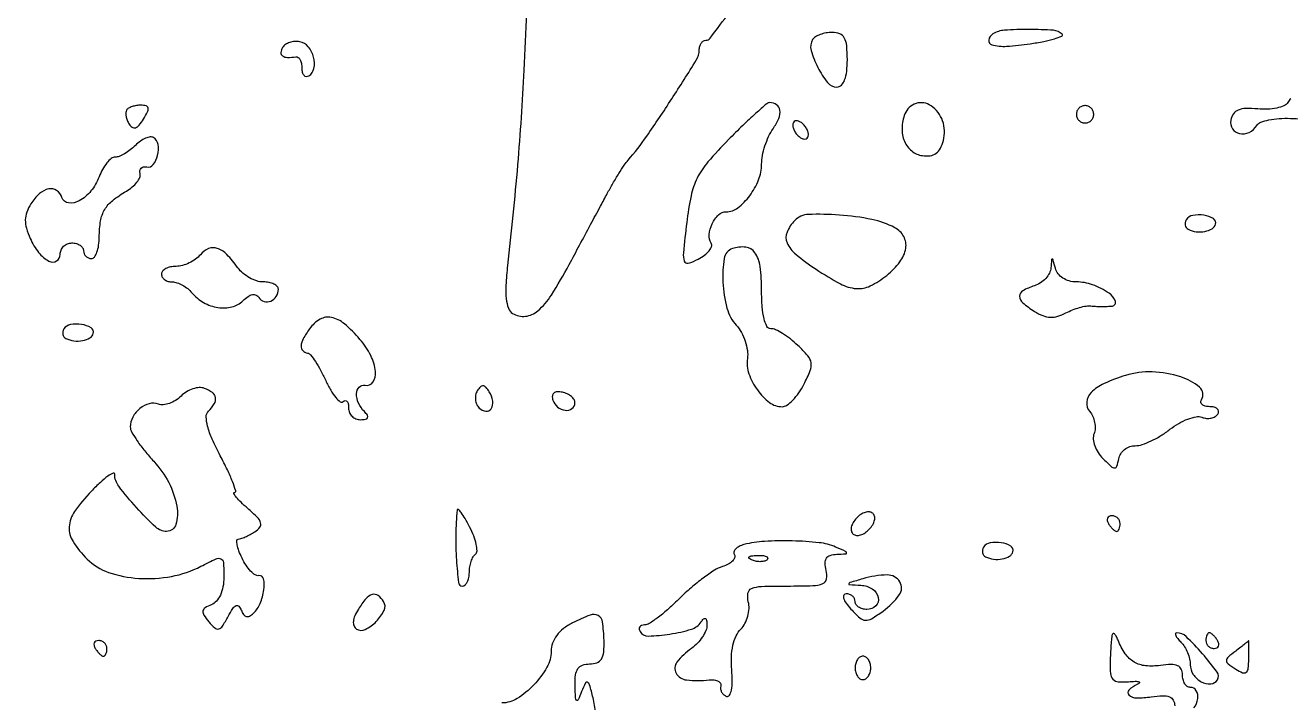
# Model space of a CAD drawing. Extents: x 0 to 5034, y 0 to 2560.
# Drawn here: x 3589.5 to 3751.9, y 1178 to 1264.9 of the extents above; entities that cross this region are included whole.
import ezdxf

# ---------------------------------------------------------------- set-up
doc = ezdxf.new("R2010")
doc.units = 0

msp = doc.modelspace()

# ---------------------------------------------------------------- linework, layer by layer
for points in [[(3654.034, 1273.975179, -0.006428), (3653.494546, 1259.1424, -0.008812), (3652.683339, 1247.02253, -0.007255), (3651.402643, 1234.123921, 0.014158), (3651.186207, 1231.588553, 0.040594), (3651.229116, 1229.822822, 0.062658), (3651.508588, 1228.632399, 0.166894), (3652.0543, 1227.966441, 0.166591), (3653.689262, 1227.594948, 0.152447), (3655.277872, 1228.284067, 0.074326), (3657.029662, 1230.319833, 0.017427), (3659.299129, 1234.216985, -0.00002), (3660.649028, 1236.732481, -0.000018), (3662.058169, 1239.357894, -0.000018), (3663.329709, 1241.726535, -0.000054), (3664.196764, 1243.341144, -0.008057), (3664.917388, 1244.632375, -0.008051), (3665.679408, 1245.900022, -0.007923), (3666.379737, 1246.984983, -0.031312), (3666.861371, 1247.616379, 0.026401), (3669.260367, 1250.69814, 0.008692), (3672.463032, 1255.468085, 0.003967), (3675.623426, 1260.442716, 0.140155), (3675.998693, 1261.75, -0.066838), (3676.063362, 1262.227823, -0.083726), (3676.251587, 1262.632812, -0.099341), (3676.530562, 1262.903672, -0.144138), (3676.857771, 1263, 0.234045), (3677.378962, 1263.258103, 0.002432), (3679.897932, 1266.597189, 0.00713)], [(3751.905496, 1255.493692, 0.069981), (3751.5137, 1255.022168, -0.154061), (3751.0246, 1254.600492, -0.047925), (3750.089732, 1254.30102, -0.042774), (3748.918532, 1254.149409, -0.035852), (3747.666028, 1254.185036, 0.028723), (3746.13202, 1254.250549, 0.094521), (3745.144067, 1254.046955, 0.14343), (3744.532826, 1253.556065, 0.104925), (3744.191871, 1252.75, 0.193082), (3744.404634, 1251.646026, 0.202312), (3745.316329, 1251.022701, 0.164914), (3746.560592, 1251.180844, 0.14192), (3747.54272, 1252.069123, -0.166402), (3748.032954, 1252.471625, -0.037783), (3749.081055, 1252.775424, -0.035131), (3750.406587, 1252.957306, -0.027908), (3751.851737, 1252.972231, 0.003786), (3753.34014, 1252.91579, 0.004055)], [(3662.677567, 1176.709501, 0.044728), (3662.368589, 1178.66756, 0.006719), (3661.927561, 1180.329823, 0.202438), (3661.663809, 1180.661195, 0.431623), (3661.384319, 1180.569853, 0.016822), (3660.90828, 1179.463549, -0.01079), (3660.461944, 1178.390813, -0.516998), (3660.266496, 1178.351066, -0.195635), (3660.125981, 1178.656863, -0.004697), (3660.070285, 1180.25, -0.035621), (3660.131441, 1181.588498, -0.120205), (3660.434595, 1182.403446, -0.162837), (3661.01538, 1182.847315, -0.082618), (3661.933117, 1183, 0.08598), (3662.8705, 1183.162392, 0.171958), (3663.446188, 1183.631424, 0.115354), (3663.735183, 1184.51276, 0.028905), (3663.779923, 1186.035662, 0.02612), (3663.589898, 1188.386634, 0.236957), (3663.027198, 1189.212293, 0.223662), (3662.004351, 1189.281102, 0.023375), (3659.75, 1188.275315, 0.046826), (3658.569141, 1187.535016, 0.068175), (3657.705111, 1186.663521, 0.077153), (3657.180821, 1185.682837, 0.084439), (3657, 1184.619748, -0.13147), (3656.451577, 1182.57007, -0.0598), (3654.776407, 1180.331101, -0.060072), (3652.640187, 1178.571598, -0.143217), (3650.685549, 1178, 0.04229)], [(3739.472956, 1177.3757, 0.12377), (3739.964872, 1178.559129, 0.17433), (3739.762682, 1179.569338, 0.26283), (3739, 1180, -0.158569), (3738.618588, 1180.124081, -0.097034), (3738.29375, 1180.473965, -0.078859), (3738.074415, 1180.996469, -0.060083), (3738, 1181.613499, 0.112778), (3737.833055, 1182.344235, 0.181992), (3737.376646, 1182.77937, 0.108973), (3736.543299, 1182.934812, 0.028269), (3735.175883, 1182.812506, -0.060853), (3733.271692, 1182.766469, -0.110045), (3731.796665, 1183.249703, -0.10812), (3730.649403, 1184.321066, -0.057356), (3729.730389, 1186.045675, 0.026125), (3729.497723, 1186.556684, 0.084766), (3729.273499, 1186.852479, 0.282752), (3729.101629, 1186.887664, 0.251986), (3728.978947, 1186.75, 0.034058), (3728.904121, 1186.303733, 0.005307), (3728.826008, 1185.4125, 0.005888), (3728.757324, 1184.357855, 0.005098), (3728.709589, 1183.25, 0.031341), (3728.753661, 1181.771284, 0.165734), (3729.080219, 1181.041868, 0.188112), (3729.757103, 1180.715314, 0.042365), (3731.059589, 1180.724508, -0.015188), (3731.931685, 1180.778091, -0.07615), (3732.415942, 1180.719201, -0.509989), (3732.468969, 1180.575964, -0.141532), (3732.25, 1180.391174, 0.077362), (3731.122083, 1179.661568, 0.443866), (3731.117837, 1179.030864, 0.187051), (3732.093778, 1178.649841, 0.037047), (3734, 1178.786692, -0.025157), (3735.466243, 1178.927036, -0.102557), (3736.345527, 1178.785792, -0.182786), (3736.822829, 1178.362708, -0.121584), (3737, 1177.644884, 0.080283)]]:
    msp.add_lwpolyline(points, format="xyb")
for points in [[(3690.546313, 1263.074936, 0.209209), (3690.351682, 1261.704774, 0.050628), (3691.204182, 1259.523239, 0.050607), (3692.468044, 1257.57224, 0.227518), (3693.660515, 1257, 0.201779), (3694.228617, 1257.238993, 0.102572), (3694.654323, 1257.903236, 0.064261), (3694.917977, 1258.993995, 0.027212), (3695, 1260.5, 0.02274), (3694.917943, 1262.30331, 0.104224), (3694.611358, 1263.299197, 0.173954), (3694.020644, 1263.817287, 0.09416), (3693.059017, 1264, 0.043529), (3692.27412, 1263.931539, 0.044717), (3691.520255, 1263.728262, 0.048839), (3690.903386, 1263.430009, 0.117857)], [(3713.681447, 1263.804373, 0.213205), (3713.148076, 1263.018519, 0.390481), (3713.533298, 1262.415357, 0.07998), (3715.439828, 1262.227418, 0.021876), (3718.454545, 1262.545455, 0.012075), (3720.196976, 1262.849936, 0.02312), (3721.574654, 1263.192013, 0.025507), (3722.514664, 1263.525176, 0.53486), (3722.563473, 1263.769861, 0.181598), (3721.45504, 1264.273012, 0.015739), (3718.302243, 1264.384544, 0.018331), (3715.161492, 1264.28158, 0.121835)], [(3622.53422, 1262.055368, 0.116777), (3622.325437, 1261.427606, 0.271218), (3622.529664, 1260.995059, 0.150868), (3623.167997, 1260.797244, 0.039428), (3624.25, 1260.881579, -0.211938), (3624.535752, 1260.805228, -0.103366), (3624.779687, 1260.507253, -0.073584), (3624.945074, 1260.02925, -0.046583), (3625, 1259.440983, 0.059147), (3625.066068, 1258.88443, 0.126796), (3625.267587, 1258.505305, 0.191241), (3625.565646, 1258.360563, 0.158234), (3625.910933, 1258.444954, 0.209227), (3626.563793, 1259.389641, 0.113657), (3626.51475, 1260.826051, 0.107221), (3625.830292, 1262.15993, 0.174243), (3624.748761, 1262.805368, 0.067274), (3624.102772, 1262.843321, 0.062803), (3623.453796, 1262.71102, 0.067061), (3622.899872, 1262.436257, 0.106104)], [(3602.521994, 1254.035588, 0.130541), (3602.423597, 1253.710553, 0.053908), (3602.457561, 1253.248443, 0.048399), (3602.604395, 1252.733553, 0.044793), (3602.850347, 1252.242143, 0.108975), (3603.243009, 1251.83774, 0.232484), (3603.664458, 1251.784277, 0.137152), (3604.135288, 1252.108658, 0.034182), (3604.688753, 1252.873222, 0.022465), (3605.212135, 1253.801647, 0.163812), (3605.284288, 1254.30043, 0.289637), (3605.027636, 1254.578746, 0.065601), (3604.3604, 1254.666667, 0.03994), (3603.777393, 1254.620022, 0.042775), (3603.222913, 1254.481287, 0.046918), (3602.773195, 1254.278057, 0.125405)], [(3679.74907, 1250.25, 0.016996), (3677.114464, 1247.385012, 0.060501), (3675.732698, 1245.31544, 0.065545), (3674.943533, 1243.062526, 0.022323), (3674.385327, 1239.633824, 0.003969), (3673.958714, 1235.728642, 0.102391), (3674.067723, 1234.676087, 0.408593), (3674.583092, 1234.402688, 0.050882), (3675.876673, 1234.933997, 0.039029), (3676.672523, 1235.443456, 0.060184), (3677.259779, 1236.010234, 0.081594), (3677.565683, 1236.544395, 0.231729), (3677.524764, 1236.959931, -0.16551), (3677.269195, 1238.073857, -0.085856), (3677.659576, 1239.463771, -0.088654), (3678.47671, 1240.603655, -0.195432), (3679.452001, 1241, 0.165627), (3680.949755, 1241.510129, 0.068627), (3682.469465, 1243.054928, 0.064886), (3683.612168, 1245.095019, 0.095537), (3684, 1247.106234, -0.048533), (3684.106035, 1248.196067, -0.029535), (3684.430254, 1249.44994, -0.029422), (3684.903562, 1250.666947, -0.04535), (3685.464695, 1251.646132, 0.052129), (3686.196381, 1252.96394, 0.132507), (3686.346954, 1254.038597, 0.214988), (3685.926472, 1254.727816, 0.150998), (3685.045741, 1255, 0.179943), (3684.653827, 1254.854236, 0.004722), (3683.233713, 1253.604687, 0.009363), (3681.585892, 1252.070309, 0.006197)], [(3702.384042, 1253.558413, 0.083983), (3702.015245, 1251.728141, 0.107405), (3702.326947, 1250.041325, 0.123397), (3703.256379, 1248.798897, 0.135968), (3704.629863, 1248.197531, 0.069653), (3705.6235, 1248.194216, 0.123017), (3706.380621, 1248.497102, 0.115689), (3706.936358, 1249.137045, 0.057302), (3707.327797, 1250.145495, 0.149459), (3707.225219, 1252.64943, 0.158536), (3705.736449, 1254.599213, 0.230351), (3703.808725, 1254.893351, 0.229665)], [(3724.552786, 1254.08541, 0.099038), (3724.401684, 1253.679226, 0.097945), (3724.417584, 1253.244476, 0.097945), (3724.597789, 1252.848514, 0.099038), (3724.91459, 1252.552786, 0.099038), (3725.320774, 1252.401684, 0.097945), (3725.755524, 1252.417584, 0.097945), (3726.151486, 1252.597789, 0.099038), (3726.447214, 1252.91459, 0.099038), (3726.598316, 1253.320774, 0.097945), (3726.582416, 1253.755524, 0.097945), (3726.402211, 1254.151486, 0.099038), (3726.08541, 1254.447214, 0.099038), (3725.679226, 1254.598316, 0.097945), (3725.244476, 1254.582416, 0.097945), (3724.848514, 1254.402211, 0.099038)], [(3688, 1252.118034, 0.085235), (3688.073533, 1251.689814, 0.053414), (3688.29375, 1251.230237, 0.051777), (3688.617474, 1250.810561, 0.064269), (3689, 1250.5, 0.076764), (3689.382383, 1250.338175, 0.154201), (3689.70625, 1250.357263, 0.186277), (3689.920761, 1250.550471, 0.117858), (3690, 1250.881966, 0.085235), (3689.926467, 1251.310186, 0.053414), (3689.70625, 1251.769763, 0.051777), (3689.382526, 1252.189439, 0.064269), (3689, 1252.5, 0.076764), (3688.617617, 1252.661825, 0.154201), (3688.29375, 1252.642737, 0.186277), (3688.079239, 1252.449529, 0.117858)], [(3603.652048, 1249.509191, -0.03267), (3602.993659, 1248.931644, -0.032445), (3602.264179, 1248.443325, -0.034236), (3601.57175, 1248.1032, -0.097341), (3601.046678, 1248, 0.17249), (3600.559002, 1247.826603, 0.051096), (3599.99043, 1247.258097, 0.044629), (3599.438453, 1246.441067, 0.035423), (3598.990257, 1245.474374, -0.079964), (3597.947821, 1243.665941, -0.095273), (3596.442141, 1242.402026, -0.157646), (3595.073659, 1242.130833, -0.290795), (3594.226637, 1242.82009, 0.164186), (3593.548393, 1243.717445, 0.201348), (3592.527233, 1243.925216, 0.135666), (3591.333998, 1243.324575, 0.069241), (3590.249368, 1242.027693, 0.050834), (3589.718557, 1240.947279, 0.083051), (3589.526909, 1239.947335, 0.076212), (3589.664859, 1238.879634, 0.036743), (3590.144271, 1237.582705, 0.058946), (3591.238225, 1235.779384, 0.105091), (3592.561758, 1234.668325, 0.263148), (3593.525312, 1234.693089, 0.263473), (3594, 1235.531385, -0.10122), (3594.114629, 1236.091819, -0.098432), (3594.440625, 1236.568594, -0.097416), (3594.927495, 1236.887999, -0.096899), (3595.5, 1237, -0.064853), (3596.073457, 1236.925306, -0.082425), (3596.559375, 1236.70625, -0.098894), (3596.884432, 1236.381354, -0.148195), (3597, 1236, 0.099038), (3597.076342, 1235.618362, 0.097945), (3597.29375, 1235.29375, 0.097945), (3597.618362, 1235.076342, 0.099038), (3598, 1235, 0.240619), (3598.384706, 1235.196513, 0.068254), (3598.710748, 1235.807812, 0.052525), (3598.936515, 1236.696704, 0.034565), (3599.015313, 1237.75, -0.038959), (3599.189249, 1239.829551, -0.093183), (3599.713984, 1241.279869, -0.091704), (3600.735652, 1242.454466, -0.036912), (3602.5, 1243.656942, 0.043481), (3603.24679, 1244.180386, 0.052924), (3603.839062, 1244.795118, 0.061871), (3604.202395, 1245.404757, 0.161052), (3604.25, 1245.906942, -0.101549), (3604.24108, 1246.304326, -0.156133), (3604.401604, 1246.605477, -0.152947), (3604.710237, 1246.761384, -0.09639), (3605.117163, 1246.75, 0.292961), (3605.944675, 1247.051896, 0.105952), (3606.502186, 1248.236473, 0.094568), (3606.558818, 1249.644659, 0.220692), (3605.991553, 1250.50522, 0.176446), (3605.564781, 1250.593634, 0.06446), (3604.961819, 1250.424316, 0.053847), (3604.290827, 1250.048911, 0.041954)], [(3688.25, 1239.880267, 0.095859), (3687.258807, 1238.374961, 0.203479), (3687.27292, 1237.005662, 0.119132), (3688.379964, 1235.546178, 0.025034), (3690.97856, 1233.632886, 0.022774), (3694.113722, 1231.757568, 0.102116), (3696.15258, 1231.149157, 0.137596), (3697.941694, 1231.487688, 0.0551), (3700.057954, 1232.845845, 0.059765), (3701.74319, 1234.581188, 0.121744), (3702.494199, 1236.31353, 0.169525), (3702.237327, 1237.818203, 0.14461), (3701.086145, 1238.953897, 0.073419), (3698.132836, 1240.014638, 0.031561), (3693.973762, 1240.580162, 0.027245), (3689.987438, 1240.650196, 0.192436)], [(3738.487659, 1239.980032, 0.086456), (3738.347192, 1239.629461, 0.102024), (3738.345313, 1239.272696, 0.11056), (3738.481778, 1238.965717, 0.11748), (3738.733688, 1238.754232, 0.085984), (3739.764165, 1238.443417, 0.076224), (3740.8851, 1238.477903, 0.087776), (3741.803236, 1238.82141, 0.194412), (3742.25, 1239.404671, 0.34024), (3741.96037, 1240.116771, 0.094491), (3740.74709, 1240.546191, 0.079865), (3739.313066, 1240.535234, 0.215807)], [(3611.990862, 1235.48899, -0.063794), (3611.379845, 1234.919018, -0.044312), (3610.566581, 1234.437391, -0.044516), (3609.687006, 1234.109188, -0.067142), (3608.877555, 1234, 0.05129), (3608.159146, 1233.926111, 0.071223), (3607.551532, 1233.70625, 0.091278), (3607.143082, 1233.381693, 0.181272), (3607, 1233, 0.136626), (3607.106184, 1232.618661, 0.100269), (3607.404657, 1232.29375, 0.086403), (3607.851101, 1232.075037, 0.070908), (3608.377555, 1232, -0.081749), (3608.989062, 1231.899347, -0.044089), (3609.689795, 1231.591119, -0.042397), (3610.366544, 1231.140681, -0.051564), (3610.910314, 1230.608065, 0.090488), (3612.40473, 1229.355487, 0.09119), (3614.241253, 1228.715692, 0.099925), (3616.043963, 1228.798388, 0.13592), (3617.453833, 1229.59669, -0.043428), (3618.099122, 1230.138665, -0.105827), (3618.668037, 1230.37982, -0.159798), (3619.138715, 1230.319788, -0.144352), (3619.505341, 1229.991359, 0.188008), (3620.165191, 1229.49436, 0.171209), (3621.018781, 1229.550146, 0.149302), (3621.732618, 1230.152385, 0.144385), (3622, 1231.059017, 0.196125), (3621.853365, 1231.418469, 0.086512), (3621.429157, 1231.723586, 0.066411), (3620.800495, 1231.930744, 0.046456), (3620.056704, 1232, -0.078516), (3619.216917, 1232.132691, -0.04879), (3618.300407, 1232.532042, -0.047649), (3617.450303, 1233.118199, -0.061813), (3616.806704, 1233.811207, 0.035558), (3615.376198, 1235.523184, 0.11764), (3614.147324, 1236.309885, 0.187114), (3613.038714, 1236.271389, 0.118909)], [(3680.25, 1236.269359, 0.275189), (3679.202199, 1235.020529, 0.053101), (3679.033449, 1231.95, 0.052477), (3679.553352, 1228.645583, 0.119179), (3680.753765, 1226.438561, -0.059839), (3681.400376, 1225.524845, -0.043883), (3681.894214, 1224.384291, -0.044577), (3682.173186, 1223.202445, -0.071368), (3682.173408, 1222.167535, 0.121106), (3682.366086, 1220.222848, 0.071586), (3683.454741, 1218.14557, 0.07422), (3685.023569, 1216.539985, 0.16364), (3686.629307, 1216, 0.155482), (3687.237717, 1216.19388, 0.044992), (3687.99651, 1216.842018, 0.040537), (3688.766465, 1217.769359, 0.033677), (3689.430935, 1218.866444, 0.023333), (3690.237269, 1220.621871, 0.135928), (3690.351652, 1221.623233, 0.140448), (3689.932486, 1222.52401, 0.025506), (3688.642164, 1223.866444, 0.023748), (3687.685679, 1224.683101, 0.026561), (3686.689968, 1225.373268, 0.027236), (3685.789003, 1225.863762, 0.111479), (3685.185549, 1226, -0.277834), (3684.681277, 1226.303647, -0.062352), (3684.310574, 1227.281803, -0.041875), (3684.073236, 1228.810639, -0.017579), (3684, 1230.893011, 0.030351), (3683.811789, 1233.990676, 0.122527), (3683.140662, 1235.745901, 0.213179), (3681.96463, 1236.453539, 0.114809)], [(3721.116001, 1233.817388, -0.10225), (3720.922893, 1233.126689, -0.065993), (3720.446575, 1232.442577, -0.06237), (3719.773302, 1231.868299, -0.068683), (3719, 1231.5, 0.048875), (3717.520825, 1230.865871, 0.275449), (3717.103664, 1230.154789, 0.2209), (3717.498281, 1229.320547, 0.033987), (3719.023032, 1228.217689, 0.046164), (3720.082327, 1227.684943, 0.081197), (3721.038222, 1227.479518, 0.083674), (3721.989835, 1227.591671, 0.051827), (3723.034346, 1228.018381, -0.028438), (3723.886527, 1228.413898, -0.026114), (3724.802434, 1228.722981, -0.027047), (3725.648644, 1228.911467, -0.073462), (3726.261314, 1228.922756, 0.020673), (3726.84301, 1228.872081, 0.010528), (3727.576761, 1228.854099, 0.010442), (3728.335361, 1228.867329, 0.015386), (3729, 1228.913321, 0.490882), (3729.389927, 1229.53764, 0.158099), (3728.594863, 1230.545381, 0.059685), (3726.453943, 1231.632879, 0.087917), (3724.382195, 1232, -0.06895), (3723.467472, 1232.126743, -0.075371), (3722.651505, 1232.496844, -0.081539), (3722.032951, 1233.060504, -0.103737), (3721.689326, 1233.75, 0.002809), (3721.397846, 1234.840306, 0.305765), (3721.288221, 1234.934623, 0.424276), (3721.195065, 1234.858438, 0.003484)], [(3625.996681, 1225.995395, 0.02921), (3625.180248, 1224.710699, 0.107639), (3624.903734, 1223.795001, 0.216992), (3625.119273, 1223.201858, 0.157696), (3625.75, 1222.87183, -0.187893), (3626.124516, 1222.646972, -0.019013), (3626.739958, 1221.786002, -0.021734), (3627.412046, 1220.662561, -0.015629), (3628.06688, 1219.355377, 0.023027), (3628.716774, 1218.104596, 0.042164), (3629.374155, 1217.163068, 0.059837), (3629.945501, 1216.622781, 0.371653), (3630.31688, 1216.650213, -0.163193), (3630.574817, 1216.778608, -0.258718), (3630.799333, 1216.692042, -0.130522), (3630.952904, 1216.363182, -0.044356), (3631, 1215.833333, 0.101307), (3631.117181, 1215.260924, 0.09845), (3631.450417, 1214.773958, 0.097394), (3631.948104, 1214.447724, 0.096815), (3632.533333, 1214.333333, 0.040869), (3633.182251, 1214.386463, 0.243856), (3633.445699, 1214.583333, 0.267945), (3633.422886, 1214.895595, 0.047255), (3633.033333, 1215.366667, -0.091837), (3632.276536, 1216.467578, -0.11142), (3632.031762, 1217.692997, -0.185051), (3632.3734, 1218.522391, -0.264484), (3633.117163, 1218.75, 0.309597), (3634.131673, 1219.155588, 0.17683), (3634.458905, 1220.493029, 0.089357), (3633.840948, 1222.576565, 0.060897), (3632.466411, 1224.637443, 0.038714), (3630.468037, 1226.62846, 0.125471), (3628.800695, 1227.447344, 0.185252), (3627.34023, 1227.212462, 0.105504)], [(3594.487659, 1225.980032, 0.086456), (3594.347192, 1225.629461, 0.102024), (3594.345313, 1225.272696, 0.11056), (3594.481778, 1224.965717, 0.11748), (3594.733688, 1224.754232, 0.085984), (3595.764165, 1224.443417, 0.076224), (3596.8851, 1224.477903, 0.087776), (3597.803236, 1224.82141, 0.194412), (3598.25, 1225.404671, 0.34024), (3597.96037, 1226.116771, 0.094491), (3596.74709, 1226.546191, 0.079865), (3595.313066, 1226.535234, 0.215807)], [(3730.686067, 1220.003637, 0.031707), (3727.943346, 1218.966316, 0.091365), (3726.280241, 1217.810865, 0.175386), (3725.718501, 1216.599265, 0.197411), (3726.099544, 1215.380056, -0.070018), (3726.487267, 1214.751784, -0.055073), (3726.726258, 1213.987515, -0.056265), (3726.789119, 1213.209532, -0.083851), (3726.654365, 1212.541674, 0.117032), (3726.561343, 1211.848518, 0.060817), (3726.753818, 1210.992156, 0.055444), (3727.181791, 1210.113697, 0.055375), (3727.79249, 1209.350346, 0.01015), (3728.86052, 1208.324807, 0.184698), (3729.291482, 1208.152911, 0.332214), (3729.582764, 1208.364059, 0.027955), (3729.823324, 1209.321407, -0.097083), (3730.082261, 1209.962532, -0.080815), (3730.578018, 1210.506913, -0.079453), (3731.229606, 1210.87332, -0.088653), (3731.938465, 1211, 0.081332), (3732.809636, 1211.142651, 0.028757), (3733.986563, 1211.615614, 0.027647), (3735.242886, 1212.293631, 0.029095), (3736.394542, 1213.095707, -0.035967), (3737.520221, 1213.856956, -0.040734), (3738.698756, 1214.41364, -0.044822), (3739.761029, 1214.707952, -0.137635), (3740.497376, 1214.639381, 0.068085), (3741.091498, 1214.499991, 0.072906), (3741.686987, 1214.530428, 0.081256), (3742.192626, 1214.720047, 0.124713), (3742.526992, 1215.043674, 0.155766), (3742.617458, 1215.406235, 0.19141), (3742.469118, 1215.719079, 0.128262), (3742.077031, 1215.930562, 0.059952), (3741.5, 1216, -0.05489), (3740.919255, 1216.063947, -0.118712), (3740.51824, 1216.260466, -0.18934), (3740.357835, 1216.550923, -0.17266), (3740.429973, 1216.886693, 0.368972), (3740.182915, 1218.484831, 0.100554), (3737.770576, 1219.834302, 0.069322), (3734.130799, 1220.463509, 0.082925)], [(3609.50324, 1217.360383, -0.055434), (3608.808127, 1216.804404, -0.05547), (3608.007996, 1216.414871, -0.060835), (3607.227831, 1216.239826, -0.116929), (3606.596156, 1216.324728, 0.15942), (3605.432944, 1216.383203, 0.104346), (3604.228126, 1215.765289, 0.098398), (3603.321247, 1214.672741, 0.124802), (3603, 1213.405755, 0.130042), (3603.171628, 1212.757021, 0.020139), (3603.88125, 1211.618939, 0.021303), (3604.851334, 1210.317128, 0.017089), (3606, 1209, -0.068131), (3607.922524, 1206.280156, -0.074757), (3608.968437, 1203.226833, -0.115796), (3608.852975, 1200.909217, -0.334292), (3607.645035, 1200, -0.190686), (3606.256902, 1200.549372, -0.02036), (3603.78006, 1203.071267, -0.021398), (3601.522534, 1205.790544, -0.16397), (3601, 1207.341092, 0.545006), (3600.783439, 1207.480756, 0.051043), (3600.11875, 1207.093796, 0.03042), (3599.152354, 1206.296158, 0.014308), (3598, 1205.157416, 0.037029), (3595.857408, 1202.554516, 0.138904), (3595.161211, 1200.577819, 0.159691), (3595.650454, 1198.69415, 0.053696), (3597.454545, 1196.454545, 0.115316), (3600.212047, 1194.741896, 0.065746), (3604.080396, 1193.978422, 0.062065), (3608.284985, 1194.232747, 0.073347), (3612.04966, 1195.52568, -0.009907), (3614.012719, 1196.492015, -0.22329), (3614.627971, 1196.490938, -0.274564), (3614.945391, 1196.020689, -0.014459), (3615, 1194.132669, -0.044735), (3614.889452, 1192.899555, -0.062305), (3614.558866, 1191.843108, -0.074322), (3614.044039, 1191.050573, -0.120561), (3613.387376, 1190.595156, 0.044949), (3612.591023, 1190.204322, 0.223091), (3612.322525, 1189.799579, 0.182535), (3612.436374, 1189.27664, 0.029325), (3613.065978, 1188.420501, 0.035382), (3613.836087, 1187.615836, 0.254819), (3614.339934, 1187.493824, 0.187509), (3614.819687, 1187.845197, 0.019138), (3615.544807, 1189.083722, -0.020291), (3616.145732, 1190.104713, -0.138144), (3616.579673, 1190.488156, -0.335311), (3616.934157, 1190.417069, -0.094671), (3617.241204, 1189.901388, 0.063634), (3617.528847, 1189.342569, 0.180672), (3617.882033, 1189.095275, 0.187667), (3618.301079, 1189.144809, 0.069218), (3618.791426, 1189.5, 0.102363), (3619.660079, 1190.76516, 0.063753), (3620.142331, 1192.505456, 0.087514), (3620.097885, 1193.911923, 0.402868), (3619.486667, 1194.328889, -0.19179), (3619.018264, 1194.429557, -0.054071), (3618.435366, 1194.919243, -0.046114), (3617.842556, 1195.66461, -0.03471), (3617.330752, 1196.578889, -0.021211), (3616.939185, 1197.508862, -0.03976), (3616.716478, 1198.293297, -0.05682), (3616.670416, 1198.842776, -0.398709), (3616.844085, 1199.015313, 0.080082), (3617.18998, 1199.079387, 0.018789), (3617.738527, 1199.298841, 0.018888), (3618.357811, 1199.602514, 0.017567), (3618.967923, 1199.959014, 0.082898), (3619.612181, 1200.534825, 0.247319), (3619.72103, 1201.097425, 0.124038), (3619.304392, 1201.791526, 0.017232), (3618.064913, 1202.943701, -0.013296), (3617.201578, 1203.733652, -0.02856), (3616.589427, 1204.395962, -0.048378), (3616.282876, 1204.851555, -0.568054), (3616.371375, 1205, 0.507218), (3616.52606, 1205.211272, 0.015969), (3616.112537, 1206.384916, 0.019096), (3615.453509, 1207.905865, 0.01053), (3614.538991, 1209.714606, -0.016945), (3613.503196, 1211.830174, -0.040044), (3612.915957, 1213.48309, -0.056801), (3612.734222, 1214.703378, -0.207858), (3613.014606, 1215.414606, 0.056641), (3613.774994, 1216.369986, 0.182748), (3613.931652, 1217.152569, 0.196433), (3613.529656, 1217.805506, 0.066246), (3612.528939, 1218.350522, 0.109261), (3611.851415, 1218.452052, 0.061916), (3611.033327, 1218.292524, 0.057337), (3610.207254, 1217.912862, 0.060083)], [(3647.512132, 1218.01963, 0.09172), (3647.305599, 1217.488161, 0.07681), (3647.284763, 1216.882692, 0.076613), (3647.447819, 1216.297731, 0.090402), (3647.774265, 1215.825735, 0.167068), (3648.62237, 1215.411525, 0.293102), (3649.30072, 1215.73669, 0.180453), (3649.498017, 1216.727732, 0.098573), (3649.059017, 1217.904508, 0.040088), (3648.625842, 1218.494016, 0.198204), (3648.265303, 1218.675176, 0.224971), (3647.912566, 1218.539056, 0.051636)], [(3657.218166, 1216.845503, 0.139121), (3657.825283, 1215.95468, 0.144703), (3658.800731, 1215.532228, 0.193087), (3659.657365, 1215.760286, 0.222662), (3660.052821, 1216.5, 0.153371), (3659.947923, 1216.908094, 0.080237), (3659.600154, 1217.307742, 0.067404), (3659.071665, 1217.63905, 0.055333), (3658.437653, 1217.845503, 0.058438), (3657.766066, 1217.904421, 0.165894), (3657.33175, 1217.741918, 0.209098), (3657.147553, 1217.380834, 0.095591)], [(3644.934732, 1202.75, 0.022637), (3644.752305, 1199.598387, 0.020355), (3644.844374, 1196.328753, 0.012073), (3645.113945, 1193.438558, 0.380303), (3645.607143, 1193, 0.187931), (3645.948051, 1193.132826, 0.089226), (3646.237723, 1193.514062, 0.069046), (3646.434148, 1194.080302, 0.049047), (3646.5, 1194.75, -0.040414), (3646.557666, 1195.462279, -0.040478), (3646.729161, 1196.155617, -0.043614), (3646.980458, 1196.732913, -0.109359), (3647.280122, 1197.077633, 0.243445), (3647.482521, 1197.490456, 0.046947), (3647.383419, 1198.344032, 0.040442), (3647.063196, 1199.416144, 0.027406), (3646.536283, 1200.577633, 0.01182), (3645.945116, 1201.648724, 0.026837), (3645.437193, 1202.421242, 0.053128), (3645.083092, 1202.807929, 0.609983)], [(3696.064749, 1201.578017, 0.051981), (3695.661737, 1200.974615, 0.092995), (3695.486368, 1200.406747, 0.127395), (3695.55242, 1199.935829, 0.157392), (3695.838135, 1199.600038, 0.150925), (3696.282924, 1199.484575, 0.082168), (3696.839954, 1199.603052, 0.069216), (3697.421349, 1199.929598, 0.057089), (3697.935251, 1200.421983, 0.051981), (3698.338263, 1201.025385, 0.092995), (3698.513632, 1201.593253, 0.127395), (3698.44758, 1202.064171, 0.157392), (3698.161865, 1202.399962, 0.150925), (3697.717076, 1202.515425, 0.082168), (3697.160046, 1202.396948, 0.069216), (3696.578651, 1202.070402, 0.057089)], [(3728.5, 1201, 0.029505), (3728.768994, 1200.617226, 0.035638), (3729.066025, 1200.29375, 0.038439), (3729.34829, 1200.065539, 0.151918), (3729.559017, 1200, 0.210953), (3729.727648, 1200.07446, 0.081139), (3729.870461, 1200.29375, 0.061769), (3729.967655, 1200.617151, 0.042167), (3730, 1201, 0.105053), (3729.918938, 1201.381556, 0.099167), (3729.688914, 1201.70625, 0.09642), (3729.345238, 1201.923877, 0.093332), (3728.940983, 1202, 0.108972), (3728.586039, 1201.921712, 0.182303), (3728.3746, 1201.70625, 0.161196), (3728.343488, 1201.3821, 0.082592)], [(3681.737757, 1198.308317, 0.051673), (3681.101451, 1198.069958, 0.08867), (3680.64791, 1197.733298, 0.130542), (3680.444513, 1197.357195, 0.200034), (3680.502278, 1196.996314, -0.231522), (3680.539467, 1196.620164, -0.110144), (3680.267885, 1196.201892, -0.073749), (3679.717153, 1195.801794, -0.043457), (3678.964633, 1195.488775, 0.064572), (3677.945, 1195.013356, 0.018423), (3676.502965, 1194.022348, 0.018222), (3674.943103, 1192.77281, 0.018395), (3673.483445, 1191.416778, -0.014795), (3672.095133, 1190.108282, -0.019448), (3670.749467, 1189.003679, -0.01724), (3669.582901, 1188.18144, -0.145894), (3668.974316, 1188, 0.082108), (3668.595601, 1187.937387, 0.160652), (3668.354122, 1187.755227, 0.182654), (3668.286435, 1187.484058, 0.109652), (3668.396955, 1187.166731, 0.266429), (3669.469723, 1186.585596, 0.032585), (3672.235317, 1186.833633, 0.034693), (3674.989687, 1187.461005, 0.175152), (3676.234687, 1188.388148, -0.046085), (3676.557271, 1188.790322, -0.339875), (3676.785297, 1188.824183, -0.238014), (3676.941542, 1188.593645, -0.02958), (3676.984687, 1187.970759, -0.10334), (3676.84782, 1187.281186, -0.046807), (3676.408002, 1186.467287, -0.043627), (3675.764027, 1185.664679, -0.045757), (3675, 1185, 0.067212), (3673.142363, 1183.23884, 0.306398), (3673.024919, 1181.830483, 0.244147), (3674.366855, 1180.950449, 0.050975), (3677.272207, 1180.951466, -0.051728), (3677.93125, 1180.950708, -0.094668), (3678.443867, 1180.7959, -0.144963), (3678.730077, 1180.518382, -0.199431), (3678.772207, 1180.16662, 0.102344), (3678.744261, 1179.770996, 0.092627), (3678.872672, 1179.381132, 0.09058), (3679.136682, 1179.057033, 0.092454), (3679.496463, 1178.85, 0.358136), (3679.868328, 1178.985753, 0.084463), (3680.12214, 1179.6511, 0.048676), (3680.232738, 1180.768775, 0.021828), (3680.170257, 1182.245222, -0.031751), (3680.132741, 1183.915218, -0.044522), (3680.32602, 1185.393537, -0.051857), (3680.731657, 1186.606966, -0.090033), (3681.334774, 1187.477632, 0.075086), (3681.864632, 1188.196002, 0.054648), (3682.230114, 1189.120624, 0.054742), (3682.38609, 1190.100432, 0.076214), (3682.294349, 1190.982409, -0.103421), (3682.239782, 1192.080111, -0.263481), (3682.718732, 1192.682556, -0.088489), (3683.985738, 1192.949083, -0.007705), (3687.289749, 1193, 0.007764), (3690.58183, 1193.051121, 0.087586), (3691.854901, 1193.316856, 0.261577), (3692.33795, 1193.915912, 0.106068), (3692.289749, 1195, -0.050904), (3692.142698, 1195.946961, -0.158305), (3692.307716, 1196.563142, -0.175598), (3692.787894, 1196.926262, -0.06564), (3693.633369, 1197.070285, 0.005913), (3694.803039, 1197.128185, 0.4382), (3694.911031, 1197.260774, 0.257387), (3694.775197, 1197.440827, 0.003696), (3693.5, 1198, 0.074716), (3691.389714, 1198.553939, 0.020339), (3687.940184, 1198.78498, 0.021294), (3684.379456, 1198.726668, 0.049091)], [(3712.487659, 1197.980032, 0.086456), (3712.347192, 1197.629461, 0.102024), (3712.345313, 1197.272696, 0.11056), (3712.481778, 1196.965717, 0.11748), (3712.733688, 1196.754232, 0.085984), (3713.764165, 1196.443417, 0.076224), (3714.8851, 1196.477903, 0.087776), (3715.803236, 1196.82141, 0.194412), (3716.25, 1197.404671, 0.34024), (3715.96037, 1198.116771, 0.094491), (3714.74709, 1198.546191, 0.079865), (3713.313066, 1198.535234, 0.215807)], [(3684.729167, 1196.395833, -0.126455), (3684.402231, 1196.202593, -0.060344), (3683.916927, 1196.123424, -0.05415), (3683.359369, 1196.160852, -0.051402), (3682.8125, 1196.316886, -0.054073), (3682.395823, 1196.538436, -0.470617), (3682.37858, 1196.720685, -0.168741), (3682.670344, 1196.862007, -0.018894), (3683.416667, 1196.921053, -0.028489), (3684.112848, 1196.910055, -0.077125), (3684.592839, 1196.799335, -0.208169), (3684.77538, 1196.614691, -0.296942)], [(3697, 1193.931951, 0.001826), (3695.320844, 1193.43323, 0.251784), (3695.1773, 1193.289607, 0.485193), (3695.258178, 1193.174295, 0.00285), (3696.75, 1193.09968, -0.137506), (3698.197429, 1192.623917, -0.187795), (3698.974695, 1191.508646, -0.269244), (3698.664043, 1190.462349, -0.191326), (3697.5, 1190, -0.064853), (3696.926543, 1190.074694, -0.082425), (3696.440625, 1190.29375, -0.098894), (3696.115568, 1190.618646, -0.148195), (3696, 1191, 0.114747), (3695.911291, 1191.381451, 0.100386), (3695.660722, 1191.70625, 0.093604), (3695.286066, 1191.924228, 0.085274), (3694.845012, 1192, 0.278829), (3694.557516, 1191.82616, 0.199703), (3694.523325, 1191.44253, 0.079388), (3694.835314, 1190.818749, 0.028344), (3695.462232, 1190.041734, 0.025434), (3696.594345, 1188.911934, 0.169847), (3697.31741, 1188.60875, 0.153657), (3698.110525, 1188.806522, 0.019749), (3699.585794, 1189.791734, 0.07627), (3701.662214, 1191.848067, 0.308321), (3701.729593, 1193.53729, 0.264808), (3700.104843, 1194.413922, 0.065621)], [(3632.261025, 1190.04636, 0.037491), (3631.805236, 1189.177881, 0.07961), (3631.618295, 1188.444136, 0.117031), (3631.69986, 1187.875285, 0.161842), (3632.028149, 1187.482603, 0.259696), (3633.148398, 1187.431699, 0.082029), (3634.554333, 1188.449162, 0.081825), (3635.560777, 1189.866798, 0.257382), (3635.504741, 1190.992329, 0.096106), (3634.78926, 1191.767777, 0.233546), (3634.042892, 1191.899823, 0.147495), (3633.223266, 1191.366757, 0.035773)], [(3737.8, 1185.8, -0.059128), (3738.25954, 1185.216706, -0.039012), (3738.6475, 1184.455178, -0.039024), (3738.912302, 1183.643036, -0.059364), (3739, 1182.906989, 0.149387), (3739.379579, 1181.664887, 0.118702), (3740.418974, 1180.713276, 0.146052), (3741.618715, 1180.4513, 0.239994), (3742.487087, 1180.979107, 0.306591), (3742.446335, 1181.962654, 0.019768), (3740.558788, 1184.31636, 0.022272), (3738.476088, 1186.507658, 0.193945), (3737.254545, 1187, 0.353477), (3737.118597, 1186.890167, 0.160956), (3737.144773, 1186.6475, 0.064003), (3737.383844, 1186.261439, 0.025782)], [(3741, 1186, 0.105053), (3741.081062, 1185.618444, 0.099167), (3741.311086, 1185.29375, 0.09642), (3741.654762, 1185.076123, 0.093332), (3742.059017, 1185, 0.108972), (3742.413961, 1185.078288, 0.182303), (3742.6254, 1185.29375, 0.161196), (3742.656512, 1185.6179, 0.082592), (3742.5, 1186, 0.029505), (3742.231006, 1186.382774, 0.035638), (3741.933975, 1186.70625, 0.038439), (3741.65171, 1186.934461, 0.151918), (3741.440983, 1187, 0.210953), (3741.272352, 1186.92554, 0.081139), (3741.129539, 1186.70625, 0.061769), (3741.032345, 1186.382849, 0.042167)], [(3598.5, 1185, 0.029505), (3598.768994, 1184.617226, 0.035638), (3599.066025, 1184.29375, 0.038439), (3599.34829, 1184.065539, 0.151918), (3599.559017, 1184, 0.210953), (3599.727648, 1184.07446, 0.081139), (3599.870461, 1184.29375, 0.061769), (3599.967655, 1184.617151, 0.042167), (3600, 1185, 0.105053), (3599.918938, 1185.381556, 0.099167), (3599.688914, 1185.70625, 0.09642), (3599.345238, 1185.923877, 0.093332), (3598.940983, 1186, 0.108972), (3598.586039, 1185.921712, 0.182303), (3598.3746, 1185.70625, 0.161196), (3598.343488, 1185.3821, 0.082592)], [(3744.824343, 1184.662315, 0.018328), (3743.846372, 1183.860504, 0.215078), (3743.648687, 1183.422196, 0.235404), (3743.855224, 1183.00782, 0.021946), (3744.824343, 1182.341772, 0.038938), (3745.716017, 1181.877092, 0.272613), (3746.183131, 1181.938026, 0.206472), (3746.441537, 1182.409276, 0.023591), (3746.5, 1183.647654), (3746.5, 1185.299656), (3746.5, 1185.968197, -0.231006), (3746.48988, 1185.94746, -0.000174), (3746.007776, 1185.571475, -0.001853), (3745.466818, 1185.153106, -0.001126)], [(3696, 1182.5, 0.064853), (3696.074694, 1181.926543, 0.082425), (3696.29375, 1181.440625, 0.098894), (3696.618646, 1181.115568, 0.148195), (3697, 1181, 0.148195), (3697.381354, 1181.115568, 0.098894), (3697.70625, 1181.440625, 0.082425), (3697.925306, 1181.926543, 0.064853), (3698, 1182.5, 0.064853), (3697.925306, 1183.073457, 0.082425), (3697.70625, 1183.559375, 0.098894), (3697.381354, 1183.884432, 0.148195), (3697, 1184, 0.148195), (3696.618646, 1183.884432, 0.098894), (3696.29375, 1183.559375, 0.082425), (3696.074694, 1183.073457, 0.064853)]]:
    msp.add_lwpolyline(points, format="xyb", close=True)

doc.saveas('drawing.dxf')
